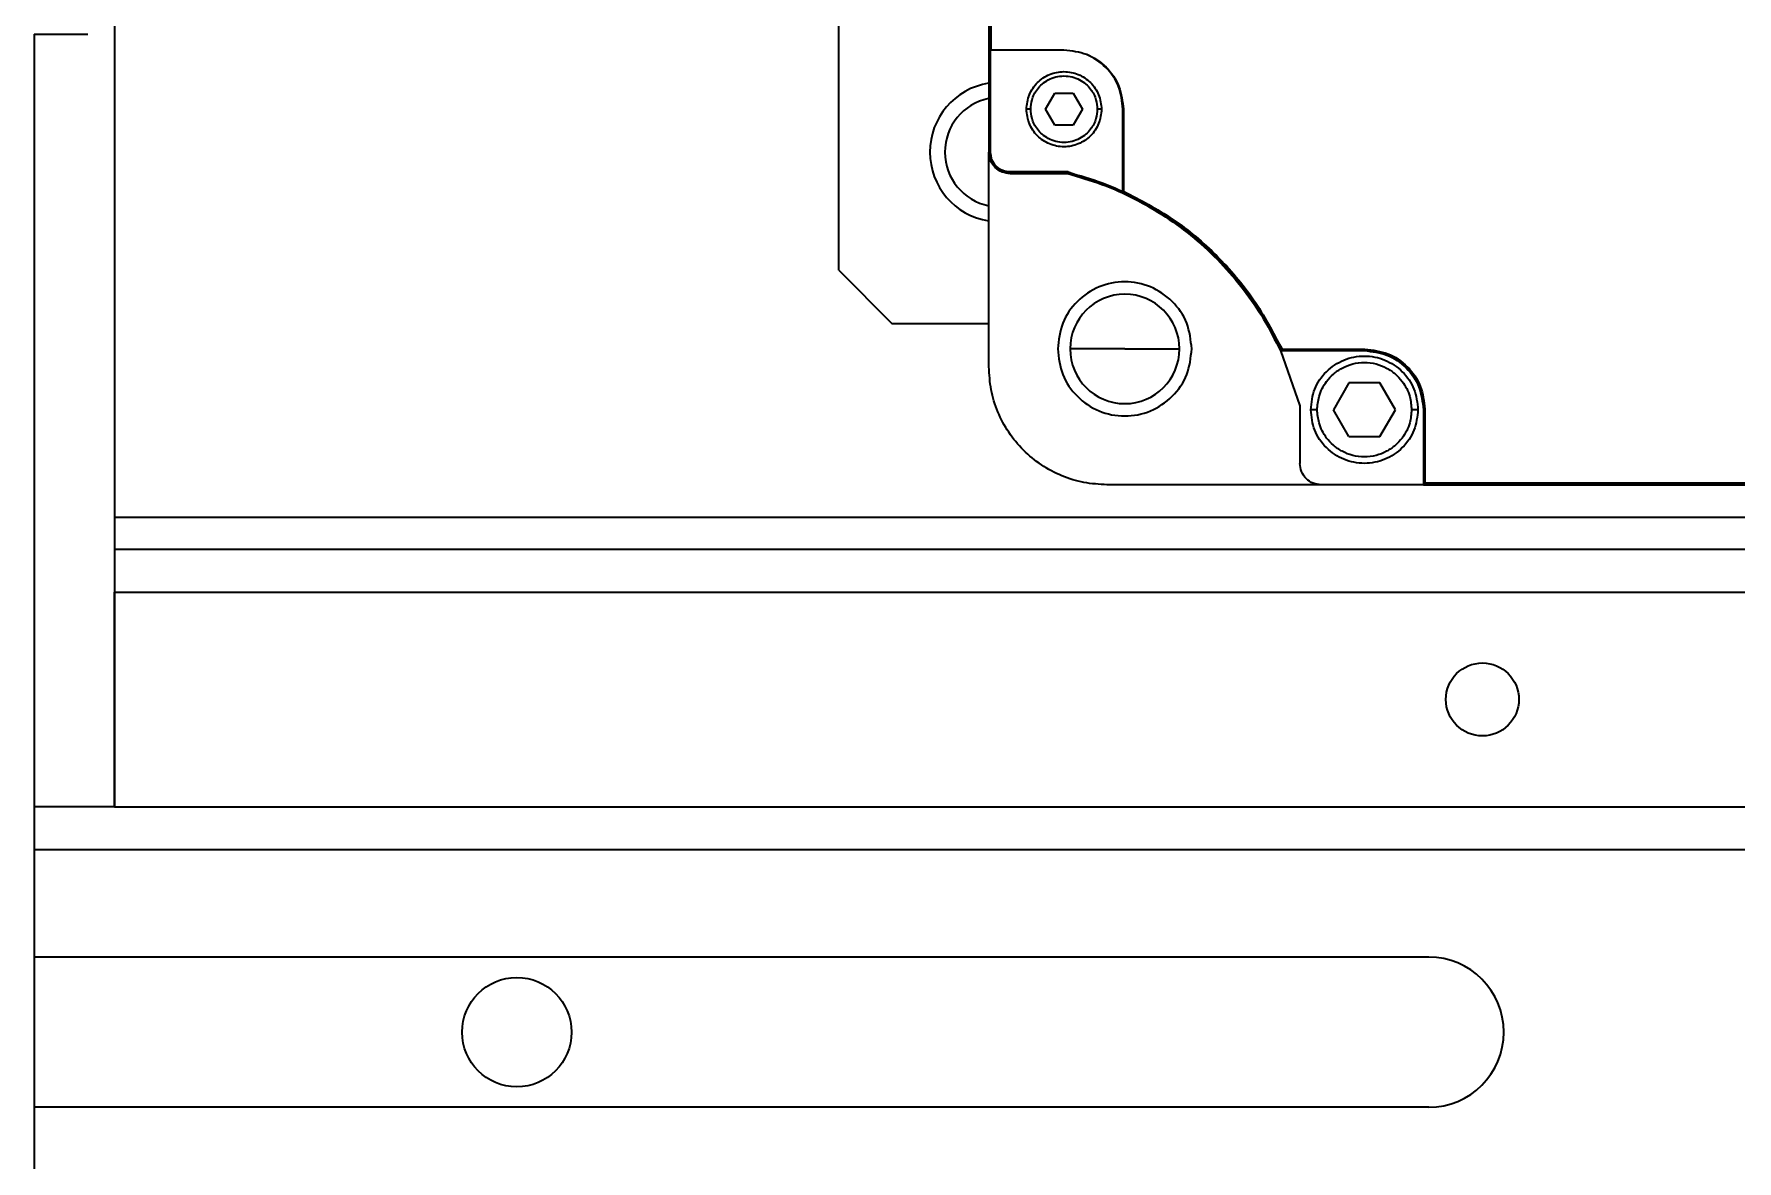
# Model space of a CAD drawing. Header units: millimetres. Extents: x -1052 to 3351, y 0 to 2015.
# Drawn here: x -378.128 to -375.78, y 1681.538 to 1683.091 of the extents above; entities that cross this region are included whole.
import ezdxf

# ---------------------------------------------------------------- set-up
doc = ezdxf.new("R2010")
doc.units = ezdxf.units.MM

msp = doc.modelspace()

# ---------------------------------------------------------------- linework, layer by layer
at = {"color": 7, "linetype": 'Continuous', "lineweight": 35}
for p, q in [((-377.0187, 1682.7655), (-377.0187, 1684.2743)), ((-377.0187, 1682.7655), (-377.0187, 1684.2743)), ((-376.8117, 1684.1117), (-376.8117, 1682.9282)), ((-376.8117, 1684.1117), (-376.8117, 1682.9282)), ((-376.8102, 1682.9283), (-376.8102, 1684.1116)), ((-376.8102, 1682.9283), (-376.8102, 1684.1116)), ((-376.8089, 1683.9705), (-376.8089, 1683.0693)), ((-376.8089, 1683.9705), (-376.8089, 1683.0693)), ((-378.0172, 1683.2892), (-378.0172, 1682.026)), ((-378.0172, 1683.2892), (-378.0172, 1682.026)), ((-378.1281, 1683.091), (-378.0542, 1683.091)), ((-378.1281, 1683.091), (-378.1281, 1679.5557)), ((-378.1281, 1683.091), (-378.0542, 1683.091)), ((-378.1281, 1683.091), (-378.1281, 1679.5557)), ((-376.8094, 1683.0688), (-376.8089, 1683.0693)), ((-376.8094, 1683.0688), (-376.8089, 1683.0693)), ((-376.8094, 1682.9283), (-376.8094, 1683.0688)), ((-376.7081, 1683.0688), (-376.8094, 1683.0688)), ((-376.8094, 1682.9283), (-376.8094, 1683.0688)), ((-376.7081, 1683.0688), (-376.8094, 1683.0688)), ((-376.8089, 1683.0693), (-376.7081, 1683.0693)), ((-376.8089, 1683.0693), (-376.7081, 1683.0693)), ((-376.7081, 1683.0688), (-376.7081, 1683.0693)), ((-376.7081, 1683.0688), (-376.7081, 1683.0693)), ((-376.7337, 1682.9874), (-376.7209, 1683.0096)), ((-376.7337, 1682.9874), (-376.7209, 1683.0096)), ((-376.7209, 1683.0096), (-376.6953, 1683.0096)), ((-376.7209, 1683.0096), (-376.6953, 1683.0096)), ((-376.6953, 1683.0096), (-376.6825, 1682.9874)), ((-376.6953, 1683.0096), (-376.6825, 1682.9874)), ((-376.7209, 1682.9652), (-376.7337, 1682.9874)), ((-376.7209, 1682.9652), (-376.7337, 1682.9874)), ((-376.6825, 1682.9874), (-376.6953, 1682.9652)), ((-376.6825, 1682.9874), (-376.6953, 1682.9652)), ((-376.6268, 1682.9874), (-376.6262, 1682.9874)), ((-376.6268, 1682.8741), (-376.6268, 1682.9874)), ((-376.6268, 1682.9874), (-376.6262, 1682.9874)), ((-376.6268, 1682.8741), (-376.6268, 1682.9874)), ((-376.6262, 1682.9874), (-376.6262, 1682.8745)), ((-376.6262, 1682.9874), (-376.6262, 1682.8745)), ((-376.6953, 1682.9652), (-376.7209, 1682.9652)), ((-376.6953, 1682.9652), (-376.7209, 1682.9652)), ((-376.8116, 1682.6325), (-376.8116, 1682.9283)), ((-376.8116, 1682.6325), (-376.8116, 1682.9283)), ((-376.8102, 1682.9283), (-376.8094, 1682.9283)), ((-376.8102, 1682.9283), (-376.8094, 1682.9283)), ((-376.7023, 1682.9009), (-376.7821, 1682.9009)), ((-376.7821, 1682.9001), (-376.7821, 1682.9009)), ((-376.7023, 1682.9009), (-376.7821, 1682.9009)), ((-376.7821, 1682.9001), (-376.7821, 1682.9009)), ((-376.7024, 1682.9001), (-376.7821, 1682.9001)), ((-376.7024, 1682.9001), (-376.7821, 1682.9001)), ((-376.7821, 1682.8986), (-376.7028, 1682.8986)), ((-376.7821, 1682.8986), (-376.7028, 1682.8986)), ((-376.7024, 1682.9002), (-376.7023, 1682.9009)), ((-376.7024, 1682.9002), (-376.7023, 1682.9009)), ((-376.7024, 1682.9001), (-376.7024, 1682.9002)), ((-376.7024, 1682.9001), (-376.7024, 1682.9002)), ((-376.7023, 1682.9009), (-376.6268, 1682.8741)), ((-376.7023, 1682.9009), (-376.6268, 1682.8741)), ((-376.6268, 1682.8741), (-376.6262, 1682.8745)), ((-376.6268, 1682.8741), (-376.6262, 1682.8745)), ((-377.0187, 1682.7655), (-376.9448, 1682.6916)), ((-377.0187, 1682.7655), (-376.9448, 1682.6916)), ((-376.8116, 1682.6916), (-376.9448, 1682.6916)), ((-376.8116, 1682.6916), (-376.9448, 1682.6916)), ((-376.6243, 1682.657), (-376.6998, 1682.657)), ((-376.6243, 1682.657), (-376.6998, 1682.657)), ((-376.6243, 1682.657), (-376.5489, 1682.657)), ((-376.6243, 1682.657), (-376.5489, 1682.657)), ((-376.4098, 1682.6546), (-376.2939, 1682.6546)), ((-376.4098, 1682.6546), (-376.3828, 1682.5786)), ((-376.4098, 1682.6546), (-376.2939, 1682.6546)), ((-376.4098, 1682.6546), (-376.3828, 1682.5786)), ((-376.4075, 1682.6566), (-376.4083, 1682.6553)), ((-376.4075, 1682.6566), (-376.4083, 1682.6553)), ((-376.2932, 1682.6553), (-376.4083, 1682.6553)), ((-376.2932, 1682.6553), (-376.4083, 1682.6553)), ((-376.4075, 1682.6566), (-376.2932, 1682.6566)), ((-376.4075, 1682.6566), (-376.2932, 1682.6566)), ((-376.2932, 1682.6553), (-376.2932, 1682.6566)), ((-376.2932, 1682.6553), (-376.2932, 1682.6566)), ((-376.3153, 1682.6102), (-376.3366, 1682.5732)), ((-376.3153, 1682.6102), (-376.3366, 1682.5732)), ((-376.2726, 1682.6102), (-376.3153, 1682.6102)), ((-376.2726, 1682.6102), (-376.3153, 1682.6102)), ((-376.2512, 1682.5732), (-376.2726, 1682.6102)), ((-376.2512, 1682.5732), (-376.2726, 1682.6102)), ((-376.3828, 1682.5786), (-376.3828, 1682.4992)), ((-376.3828, 1682.5786), (-376.3828, 1682.4992)), ((-376.3153, 1682.5363), (-376.3366, 1682.5732)), ((-376.3153, 1682.5363), (-376.3366, 1682.5732)), ((-376.2726, 1682.5363), (-376.2512, 1682.5732)), ((-376.2726, 1682.5363), (-376.2512, 1682.5732)), ((-376.2126, 1682.5732), (-376.2126, 1682.4696)), ((-376.2126, 1682.5732), (-376.2126, 1682.4696)), ((-376.2118, 1682.4712), (-376.2118, 1682.574)), ((-376.2105, 1682.574), (-376.2118, 1682.574)), ((-376.2118, 1682.4712), (-376.2118, 1682.574)), ((-376.2105, 1682.574), (-376.2118, 1682.574)), ((-376.2105, 1682.574), (-376.2105, 1682.4725)), ((-376.2105, 1682.574), (-376.2105, 1682.4725)), ((-376.3153, 1682.5363), (-376.2726, 1682.5363)), ((-376.3153, 1682.5363), (-376.2726, 1682.5363)), ((-376.353, 1682.4698), (-376.6489, 1682.4698)), ((-376.353, 1682.4698), (-376.6489, 1682.4698)), ((-376.2126, 1682.4696), (-376.3532, 1682.4696)), ((-376.2126, 1682.4696), (-376.3532, 1682.4696)), ((-376.2126, 1682.4696), (-375.3103, 1682.4696)), ((-376.2126, 1682.4696), (-375.3103, 1682.4696)), ((-376.2105, 1682.4725), (-376.2118, 1682.4712)), ((-376.2105, 1682.4725), (-376.2118, 1682.4712)), ((-375.311, 1682.4712), (-376.2118, 1682.4712)), ((-375.311, 1682.4712), (-376.2118, 1682.4712)), ((-376.2105, 1682.4725), (-375.3123, 1682.4725)), ((-376.2105, 1682.4725), (-375.3123, 1682.4725)), ((-378.0172, 1682.4253), (-373.5057, 1682.4253)), ((-378.0172, 1682.4253), (-373.5057, 1682.4253)), ((-378.0172, 1682.381), (-373.5057, 1682.381)), ((-378.0172, 1682.381), (-373.5057, 1682.381)), ((-378.0172, 1682.3218), (-373.5057, 1682.3218)), ((-378.0172, 1682.026), (-378.0172, 1682.3218)), ((-378.0172, 1682.3218), (-373.5057, 1682.3218)), ((-378.0172, 1682.026), (-378.0172, 1682.3218)), ((-378.0172, 1682.026), (-378.1281, 1682.026)), ((-378.0172, 1682.026), (-378.1281, 1682.026)), ((-378.0172, 1682.026), (-373.5057, 1682.026)), ((-378.0172, 1682.026), (-373.5057, 1682.026)), ((-373.3947, 1681.9668), (-378.1281, 1681.9668)), ((-373.3947, 1681.9668), (-378.1281, 1681.9668)), ((-378.1281, 1681.8189), (-376.2052, 1681.8189)), ((-378.1281, 1681.8189), (-376.2052, 1681.8189)), ((-376.2052, 1681.6118), (-378.1281, 1681.6118)), ((-376.2052, 1681.6118), (-378.1281, 1681.6118))]:
    msp.add_line(p, q, dxfattribs=at)
for centre, radius in [((-376.1312, 1682.1739), 0.0503), ((-376.1312, 1682.1739), 0.0503), ((-377.4625, 1681.7153), 0.0754), ((-377.4625, 1681.7153), 0.0754)]:
    msp.add_circle(centre, radius, dxfattribs=at)
for centre, radius, start, end in [((-376.7969, 1682.9283), 0.0961, 99.0848, 180), ((-376.7969, 1682.9283), 0.0961, 99.0848, 180), ((-376.7969, 1682.9283), 0.0754, 101.6207, 258.6246), ((-376.7969, 1682.9283), 0.0754, 101.6207, 258.6246), ((-376.7969, 1682.9283), 0.0961, 180, 260.9439), ((-376.7969, 1682.9283), 0.0961, 180, 260.9439), ((-376.6243, 1682.657), 0.0754, 0, 180), ((-376.6243, 1682.657), 0.0754, 0, 180), ((-376.6243, 1682.657), 0.0754, 180, 0), ((-376.6243, 1682.657), 0.0754, 180, 0), ((-376.2052, 1681.7153), 0.1035, 270, 90), ((-376.2052, 1681.7153), 0.1035, 270, 90)]:
    msp.add_arc(centre, radius, start, end, dxfattribs=at)
for points, knots in [([(-376.7081, 1683.0693), (-376.6974, 1683.0681), (-376.6759, 1683.0656), (-376.6488, 1683.0467), (-376.6299, 1683.0196), (-376.6274, 1682.9982), (-376.6262, 1682.9874)], [0, 0, 0, 0, 2.16897, 4.338016, 6.507016, 8.676004, 8.676004, 8.676004, 8.676004]), ([(-376.7081, 1683.0693), (-376.6974, 1683.0681), (-376.6759, 1683.0656), (-376.6488, 1683.0467), (-376.6299, 1683.0196), (-376.6274, 1682.9982), (-376.6262, 1682.9874)], [0, 0, 0, 0, 2.16897, 4.338016, 6.507016, 8.676004, 8.676004, 8.676004, 8.676004]), ([(-376.6268, 1682.9874), (-376.628, 1682.9981), (-376.6304, 1683.0194), (-376.6492, 1683.0463), (-376.6761, 1683.0651), (-376.6974, 1683.0676), (-376.7081, 1683.0688)], [0, 0, 0, 0, 2.153963, 4.307901, 6.461864, 8.615827, 8.615827, 8.615827, 8.615827]), ([(-376.6268, 1682.9874), (-376.628, 1682.9981), (-376.6304, 1683.0194), (-376.6492, 1683.0463), (-376.6761, 1683.0651), (-376.6974, 1683.0676), (-376.7081, 1683.0688)], [0, 0, 0, 0, 2.153963, 4.307901, 6.461864, 8.615827, 8.615827, 8.615827, 8.615827]), ([(-376.7599, 1682.9874), (-376.7591, 1682.9942), (-376.7575, 1683.0077), (-376.7456, 1683.025), (-376.7285, 1683.0365), (-376.7081, 1683.0405), (-376.6878, 1683.0365), (-376.6706, 1683.025), (-376.6587, 1683.0077), (-376.6571, 1682.9942), (-376.6563, 1682.9874)], [0, 0, 0, 0, 1.371457, 2.742882, 4.114329, 5.485826, 6.857324, 8.228771, 9.600196, 10.971653, 10.971653, 10.971653, 10.971653]), ([(-376.7599, 1682.9874), (-376.7591, 1682.9942), (-376.7575, 1683.0077), (-376.7456, 1683.025), (-376.7285, 1683.0365), (-376.7081, 1683.0405), (-376.6878, 1683.0365), (-376.6706, 1683.025), (-376.6587, 1683.0077), (-376.6571, 1682.9942), (-376.6563, 1682.9874)], [0, 0, 0, 0, 1.371457, 2.742882, 4.114329, 5.485826, 6.857324, 8.228771, 9.600196, 10.971653, 10.971653, 10.971653, 10.971653]), ([(-376.754, 1682.9874), (-376.7536, 1682.9918), (-376.7528, 1683.0016), (-376.7466, 1683.0135), (-376.7383, 1683.0224), (-376.7297, 1683.0283), (-376.7194, 1683.0323), (-376.7081, 1683.0337), (-376.6968, 1683.0323), (-376.6865, 1683.0283), (-376.6779, 1683.0224), (-376.6696, 1683.0135), (-376.6634, 1683.0016), (-376.6626, 1682.9918), (-376.6622, 1682.9874)], [0, 0, 0, 0, 0.87877, 1.990345, 2.640854, 3.346365, 4.094156, 4.864866, 5.635576, 6.383255, 7.088865, 7.739374, 8.850895, 9.729682, 9.729682, 9.729682, 9.729682]), ([(-376.754, 1682.9874), (-376.7536, 1682.9918), (-376.7528, 1683.0016), (-376.7466, 1683.0135), (-376.7383, 1683.0224), (-376.7297, 1683.0283), (-376.7194, 1683.0323), (-376.7081, 1683.0337), (-376.6968, 1683.0323), (-376.6865, 1683.0283), (-376.6779, 1683.0224), (-376.6696, 1683.0135), (-376.6634, 1683.0016), (-376.6626, 1682.9918), (-376.6622, 1682.9874)], [0, 0, 0, 0, 0.87877, 1.990345, 2.640854, 3.346365, 4.094156, 4.864866, 5.635576, 6.383255, 7.088865, 7.739374, 8.850895, 9.729682, 9.729682, 9.729682, 9.729682]), ([(-376.6563, 1682.9874), (-376.6571, 1682.9806), (-376.6587, 1682.9671), (-376.6706, 1682.9499), (-376.6878, 1682.9383), (-376.7081, 1682.9343), (-376.7285, 1682.9383), (-376.7456, 1682.9499), (-376.7575, 1682.9671), (-376.7591, 1682.9806), (-376.7599, 1682.9874)], [0, 0, 0, 0, 1.371457, 2.742882, 4.114329, 5.485826, 6.857324, 8.228771, 9.600196, 10.971653, 10.971653, 10.971653, 10.971653]), ([(-376.754, 1682.9874), (-376.7547, 1682.9874), (-376.7558, 1682.9874), (-376.7572, 1682.9874), (-376.7582, 1682.9874), (-376.7589, 1682.9874), (-376.7597, 1682.9874), (-376.7598, 1682.9874), (-376.7599, 1682.9874)], [0, 0, 0, 0, 0.0957667, 0.147308, 0.1999336, 0.2526184, 0.3041947, 0.3999472, 0.3999472, 0.3999472, 0.3999472]), ([(-376.6563, 1682.9874), (-376.6571, 1682.9806), (-376.6587, 1682.9671), (-376.6706, 1682.9499), (-376.6878, 1682.9383), (-376.7081, 1682.9343), (-376.7285, 1682.9383), (-376.7456, 1682.9499), (-376.7575, 1682.9671), (-376.7591, 1682.9806), (-376.7599, 1682.9874)], [0, 0, 0, 0, 1.371457, 2.742882, 4.114329, 5.485826, 6.857324, 8.228771, 9.600196, 10.971653, 10.971653, 10.971653, 10.971653]), ([(-376.754, 1682.9874), (-376.7547, 1682.9874), (-376.7558, 1682.9874), (-376.7572, 1682.9874), (-376.7582, 1682.9874), (-376.7589, 1682.9874), (-376.7597, 1682.9874), (-376.7598, 1682.9874), (-376.7599, 1682.9874)], [0, 0, 0, 0, 0.0957667, 0.147308, 0.1999336, 0.2526184, 0.3041947, 0.3999472, 0.3999472, 0.3999472, 0.3999472]), ([(-376.6622, 1682.9874), (-376.6626, 1682.9831), (-376.6634, 1682.9733), (-376.6696, 1682.9614), (-376.6779, 1682.9524), (-376.6865, 1682.9465), (-376.6968, 1682.9425), (-376.7081, 1682.9411), (-376.7194, 1682.9425), (-376.7297, 1682.9465), (-376.7383, 1682.9524), (-376.7466, 1682.9614), (-376.7528, 1682.9733), (-376.7536, 1682.9831), (-376.754, 1682.9874)], [0, 0, 0, 0, 0.878772, 1.990293, 2.640802, 3.346412, 4.094091, 4.864802, 5.635512, 6.383302, 7.088814, 7.739323, 8.850897, 9.729653, 9.729653, 9.729653, 9.729653]), ([(-376.6622, 1682.9874), (-376.6626, 1682.9831), (-376.6634, 1682.9733), (-376.6696, 1682.9614), (-376.6779, 1682.9524), (-376.6865, 1682.9465), (-376.6968, 1682.9425), (-376.7081, 1682.9411), (-376.7194, 1682.9425), (-376.7297, 1682.9465), (-376.7383, 1682.9524), (-376.7466, 1682.9614), (-376.7528, 1682.9733), (-376.7536, 1682.9831), (-376.754, 1682.9874)], [0, 0, 0, 0, 0.878772, 1.990293, 2.640802, 3.346412, 4.094091, 4.864802, 5.635512, 6.383302, 7.088814, 7.739323, 8.850897, 9.729653, 9.729653, 9.729653, 9.729653]), ([(-376.6563, 1682.9874), (-376.6564, 1682.9874), (-376.6565, 1682.9874), (-376.6573, 1682.9874), (-376.658, 1682.9874), (-376.659, 1682.9874), (-376.6604, 1682.9874), (-376.6615, 1682.9874), (-376.6622, 1682.9874)], [0, 0, 0, 0, 0.0957717, 0.1473157, 0.2000031, 0.2526315, 0.3041755, 0.3999472, 0.3999472, 0.3999472, 0.3999472]), ([(-376.6563, 1682.9874), (-376.6564, 1682.9874), (-376.6565, 1682.9874), (-376.6573, 1682.9874), (-376.658, 1682.9874), (-376.659, 1682.9874), (-376.6604, 1682.9874), (-376.6615, 1682.9874), (-376.6622, 1682.9874)], [0, 0, 0, 0, 0.0957717, 0.1473157, 0.2000031, 0.2526315, 0.3041755, 0.3999472, 0.3999472, 0.3999472, 0.3999472]), ([(-376.7821, 1682.8986), (-376.786, 1682.899), (-376.7938, 1682.8999), (-376.8035, 1682.9068), (-376.8104, 1682.9165), (-376.8113, 1682.9243), (-376.8117, 1682.9282)], [0, 0, 0, 0, 0.783217, 1.566486, 2.349751, 3.13301, 3.13301, 3.13301, 3.13301]), ([(-376.7821, 1682.8986), (-376.786, 1682.899), (-376.7938, 1682.8999), (-376.8035, 1682.9068), (-376.8104, 1682.9165), (-376.8113, 1682.9243), (-376.8117, 1682.9282)], [0, 0, 0, 0, 0.783217, 1.566486, 2.349751, 3.13301, 3.13301, 3.13301, 3.13301]), ([(-376.7821, 1682.9001), (-376.7857, 1682.9006), (-376.7931, 1682.9014), (-376.8024, 1682.9079), (-376.8089, 1682.9172), (-376.8097, 1682.9246), (-376.8102, 1682.9283)], [0, 0, 0, 0, 0.744056, 1.488175, 2.232269, 2.976363, 2.976363, 2.976363, 2.976363]), ([(-376.7821, 1682.9001), (-376.7857, 1682.9006), (-376.7931, 1682.9014), (-376.8024, 1682.9079), (-376.8089, 1682.9172), (-376.8097, 1682.9246), (-376.8102, 1682.9283)], [0, 0, 0, 0, 0.744056, 1.488175, 2.232269, 2.976363, 2.976363, 2.976363, 2.976363]), ([(-376.7821, 1682.9009), (-376.7857, 1682.9013), (-376.7928, 1682.9021), (-376.8019, 1682.9084), (-376.8082, 1682.9175), (-376.809, 1682.9247), (-376.8094, 1682.9283)], [0, 0, 0, 0, 0.72502, 1.449899, 2.174844, 2.899805, 2.899805, 2.899805, 2.899805]), ([(-376.7821, 1682.9009), (-376.7857, 1682.9013), (-376.7928, 1682.9021), (-376.8019, 1682.9084), (-376.8082, 1682.9175), (-376.809, 1682.9247), (-376.8094, 1682.9283)], [0, 0, 0, 0, 0.72502, 1.449899, 2.174844, 2.899805, 2.899805, 2.899805, 2.899805]), ([(-376.7028, 1682.8986), (-376.687, 1682.894), (-376.6554, 1682.8849), (-376.6104, 1682.8646), (-376.5677, 1682.8398), (-376.5281, 1682.8104), (-376.492, 1682.7768), (-376.4599, 1682.7393), (-376.4318, 1682.6987), (-376.4171, 1682.6693), (-376.4098, 1682.6546)], [0, 0, 0, 0, 3.32991, 6.659862, 9.989783, 13.319681, 16.649647, 19.979553, 23.309484, 26.639432, 26.639432, 26.639432, 26.639432]), ([(-376.7028, 1682.8986), (-376.687, 1682.894), (-376.6554, 1682.8849), (-376.6104, 1682.8646), (-376.5677, 1682.8398), (-376.5281, 1682.8104), (-376.492, 1682.7768), (-376.4599, 1682.7393), (-376.4318, 1682.6987), (-376.4171, 1682.6693), (-376.4098, 1682.6546)], [0, 0, 0, 0, 3.32991, 6.659862, 9.989783, 13.319681, 16.649647, 19.979553, 23.309484, 26.639432, 26.639432, 26.639432, 26.639432]), ([(-376.4083, 1682.6553), (-376.4157, 1682.6701), (-376.4305, 1682.6996), (-376.4587, 1682.7403), (-376.4909, 1682.7779), (-376.5272, 1682.8116), (-376.5669, 1682.8412), (-376.6097, 1682.866), (-376.6549, 1682.8864), (-376.6866, 1682.8956), (-376.7024, 1682.9001)], [0, 0, 0, 0, 3.341825, 6.683652, 10.025446, 13.367287, 16.709042, 20.050931, 23.392672, 26.734543, 26.734543, 26.734543, 26.734543]), ([(-376.4083, 1682.6553), (-376.4157, 1682.6701), (-376.4305, 1682.6996), (-376.4587, 1682.7403), (-376.4909, 1682.7779), (-376.5272, 1682.8116), (-376.5669, 1682.8412), (-376.6097, 1682.866), (-376.6549, 1682.8864), (-376.6866, 1682.8956), (-376.7024, 1682.9001)], [0, 0, 0, 0, 3.341825, 6.683652, 10.025446, 13.367287, 16.709042, 20.050931, 23.392672, 26.734543, 26.734543, 26.734543, 26.734543]), ([(-376.6262, 1682.8745), (-376.6029, 1682.8623), (-376.5562, 1682.838), (-376.496, 1682.7865), (-376.4443, 1682.7265), (-376.4198, 1682.6799), (-376.4075, 1682.6566)], [0, 0, 0, 0, 5.324163, 10.648343, 15.972461, 21.296608, 21.296608, 21.296608, 21.296608]), ([(-376.6262, 1682.8745), (-376.6029, 1682.8623), (-376.5562, 1682.838), (-376.496, 1682.7865), (-376.4443, 1682.7265), (-376.4198, 1682.6799), (-376.4075, 1682.6566)], [0, 0, 0, 0, 5.324163, 10.648343, 15.972461, 21.296608, 21.296608, 21.296608, 21.296608]), ([(-376.5319, 1682.657), (-376.5333, 1682.6691), (-376.536, 1682.6933), (-376.5574, 1682.7241), (-376.588, 1682.7447), (-376.6243, 1682.7519), (-376.6607, 1682.7447), (-376.6912, 1682.7241), (-376.7126, 1682.6933), (-376.7154, 1682.6691), (-376.7168, 1682.657)], [0, 0, 0, 0, 2.449029, 4.898048, 7.347063, 9.796134, 12.245087, 14.694102, 17.143121, 19.59215, 19.59215, 19.59215, 19.59215]), ([(-376.5319, 1682.657), (-376.5333, 1682.6691), (-376.536, 1682.6933), (-376.5574, 1682.7241), (-376.588, 1682.7447), (-376.6243, 1682.7519), (-376.6607, 1682.7447), (-376.6912, 1682.7241), (-376.7126, 1682.6933), (-376.7154, 1682.6691), (-376.7168, 1682.657)], [0, 0, 0, 0, 2.449029, 4.898048, 7.347063, 9.796134, 12.245087, 14.694102, 17.143121, 19.59215, 19.59215, 19.59215, 19.59215]), ([(-376.7168, 1682.657), (-376.7154, 1682.6449), (-376.7126, 1682.6207), (-376.6912, 1682.59), (-376.6607, 1682.5694), (-376.6243, 1682.5622), (-376.588, 1682.5694), (-376.5574, 1682.59), (-376.536, 1682.6207), (-376.5333, 1682.6449), (-376.5319, 1682.657)], [0, 0, 0, 0, 2.449029, 4.898048, 7.347063, 9.796019, 12.245093, 14.694107, 17.143126, 19.592156, 19.592156, 19.592156, 19.592156]), ([(-376.7168, 1682.657), (-376.7154, 1682.6449), (-376.7126, 1682.6207), (-376.6912, 1682.59), (-376.6607, 1682.5694), (-376.6243, 1682.5622), (-376.588, 1682.5694), (-376.5574, 1682.59), (-376.536, 1682.6207), (-376.5333, 1682.6449), (-376.5319, 1682.657)], [0, 0, 0, 0, 2.449029, 4.898048, 7.347063, 9.796019, 12.245093, 14.694107, 17.143126, 19.592156, 19.592156, 19.592156, 19.592156]), ([(-376.3679, 1682.5732), (-376.3668, 1682.5829), (-376.3646, 1682.6023), (-376.3475, 1682.6269), (-376.323, 1682.6434), (-376.2939, 1682.6491), (-376.2649, 1682.6434), (-376.2404, 1682.6269), (-376.2233, 1682.6023), (-376.2211, 1682.5829), (-376.22, 1682.5732)], [0, 0, 0, 0, 1.959225, 3.918448, 5.877641, 7.836872, 9.796103, 11.755297, 13.714519, 15.673744, 15.673744, 15.673744, 15.673744]), ([(-376.3679, 1682.5732), (-376.3668, 1682.5829), (-376.3646, 1682.6023), (-376.3475, 1682.6269), (-376.323, 1682.6434), (-376.2939, 1682.6491), (-376.2649, 1682.6434), (-376.2404, 1682.6269), (-376.2233, 1682.6023), (-376.2211, 1682.5829), (-376.22, 1682.5732)], [0, 0, 0, 0, 1.959225, 3.918448, 5.877641, 7.836872, 9.796103, 11.755297, 13.714519, 15.673744, 15.673744, 15.673744, 15.673744]), ([(-376.2939, 1682.6546), (-376.2833, 1682.6534), (-376.262, 1682.6509), (-376.2351, 1682.6321), (-376.2162, 1682.6052), (-376.2138, 1682.5839), (-376.2126, 1682.5732)], [0, 0, 0, 0, 2.153963, 4.307926, 6.461864, 8.615827, 8.615827, 8.615827, 8.615827]), ([(-376.2939, 1682.6546), (-376.2833, 1682.6534), (-376.262, 1682.6509), (-376.2351, 1682.6321), (-376.2162, 1682.6052), (-376.2138, 1682.5839), (-376.2126, 1682.5732)], [0, 0, 0, 0, 2.153963, 4.307926, 6.461864, 8.615827, 8.615827, 8.615827, 8.615827]), ([(-376.2932, 1682.6566), (-376.2824, 1682.6554), (-376.2607, 1682.6529), (-376.2334, 1682.6338), (-376.2143, 1682.6065), (-376.2118, 1682.5848), (-376.2105, 1682.574)], [0, 0, 0, 0, 2.18824, 4.376326, 6.564462, 8.75262, 8.75262, 8.75262, 8.75262]), ([(-376.2932, 1682.6566), (-376.2824, 1682.6554), (-376.2607, 1682.6529), (-376.2334, 1682.6338), (-376.2143, 1682.6065), (-376.2118, 1682.5848), (-376.2105, 1682.574)], [0, 0, 0, 0, 2.18824, 4.376326, 6.564462, 8.75262, 8.75262, 8.75262, 8.75262]), ([(-376.2118, 1682.574), (-376.2131, 1682.5846), (-376.2155, 1682.606), (-376.2343, 1682.6329), (-376.2612, 1682.6517), (-376.2825, 1682.6541), (-376.2932, 1682.6553)], [0, 0, 0, 0, 2.153963, 4.30798, 6.461935, 8.615897, 8.615897, 8.615897, 8.615897]), ([(-376.2118, 1682.574), (-376.2131, 1682.5846), (-376.2155, 1682.606), (-376.2343, 1682.6329), (-376.2612, 1682.6517), (-376.2825, 1682.6541), (-376.2932, 1682.6553)], [0, 0, 0, 0, 2.153963, 4.30798, 6.461935, 8.615897, 8.615897, 8.615897, 8.615897]), ([(-376.6489, 1682.4698), (-376.6595, 1682.4704), (-376.6808, 1682.4716), (-376.7115, 1682.4813), (-376.7398, 1682.4963), (-376.7647, 1682.5167), (-376.785, 1682.5415), (-376.8001, 1682.5698), (-376.8098, 1682.6005), (-376.811, 1682.6218), (-376.8116, 1682.6325)], [0, 0, 0, 0, 2.158703, 4.317378, 6.476061, 8.634758, 10.793396, 12.952085, 15.110779, 17.269465, 17.269465, 17.269465, 17.269465]), ([(-376.6489, 1682.4698), (-376.6595, 1682.4704), (-376.6808, 1682.4716), (-376.7115, 1682.4813), (-376.7398, 1682.4963), (-376.7647, 1682.5167), (-376.785, 1682.5415), (-376.8001, 1682.5698), (-376.8098, 1682.6005), (-376.811, 1682.6218), (-376.8116, 1682.6325)], [0, 0, 0, 0, 2.158703, 4.317378, 6.476061, 8.634758, 10.793396, 12.952085, 15.110779, 17.269465, 17.269465, 17.269465, 17.269465]), ([(-376.359, 1682.5732), (-376.3585, 1682.5794), (-376.3573, 1682.5933), (-376.3485, 1682.6102), (-376.3368, 1682.6229), (-376.3246, 1682.6313), (-376.31, 1682.637), (-376.2939, 1682.639), (-376.2779, 1682.637), (-376.2633, 1682.6313), (-376.2511, 1682.6229), (-376.2393, 1682.6102), (-376.2305, 1682.5933), (-376.2294, 1682.5794), (-376.2289, 1682.5732)], [0, 0, 0, 0, 1.247272, 2.82499, 3.748236, 4.749757, 5.810937, 6.904934, 7.998813, 9.060104, 10.061527, 10.984854, 12.562519, 13.809808, 13.809808, 13.809808, 13.809808]), ([(-376.359, 1682.5732), (-376.3585, 1682.5794), (-376.3573, 1682.5933), (-376.3485, 1682.6102), (-376.3368, 1682.6229), (-376.3246, 1682.6313), (-376.31, 1682.637), (-376.2939, 1682.639), (-376.2779, 1682.637), (-376.2633, 1682.6313), (-376.2511, 1682.6229), (-376.2393, 1682.6102), (-376.2305, 1682.5933), (-376.2294, 1682.5794), (-376.2289, 1682.5732)], [0, 0, 0, 0, 1.247272, 2.82499, 3.748236, 4.749757, 5.810937, 6.904934, 7.998813, 9.060104, 10.061527, 10.984854, 12.562519, 13.809808, 13.809808, 13.809808, 13.809808]), ([(-376.359, 1682.5732), (-376.3601, 1682.5732), (-376.3619, 1682.5732), (-376.3639, 1682.5732), (-376.3653, 1682.5732), (-376.3665, 1682.5732), (-376.3676, 1682.5732), (-376.3678, 1682.5732), (-376.3679, 1682.5732)], [0, 0, 0, 0, 0.1437087, 0.2210157, 0.2999769, 0.3789861, 0.4563608, 0.5999804, 0.5999804, 0.5999804, 0.5999804]), ([(-376.22, 1682.5732), (-376.2211, 1682.5636), (-376.2233, 1682.5442), (-376.2404, 1682.5196), (-376.2649, 1682.5031), (-376.2939, 1682.4974), (-376.323, 1682.5031), (-376.3475, 1682.5196), (-376.3646, 1682.5442), (-376.3668, 1682.5636), (-376.3679, 1682.5732)], [0, 0, 0, 0, 1.959225, 3.918448, 5.877641, 7.836872, 9.796103, 11.755297, 13.714519, 15.673744, 15.673744, 15.673744, 15.673744]), ([(-376.359, 1682.5732), (-376.3601, 1682.5732), (-376.3619, 1682.5732), (-376.3639, 1682.5732), (-376.3653, 1682.5732), (-376.3665, 1682.5732), (-376.3676, 1682.5732), (-376.3678, 1682.5732), (-376.3679, 1682.5732)], [0, 0, 0, 0, 0.1437087, 0.2210157, 0.2999769, 0.3789861, 0.4563608, 0.5999804, 0.5999804, 0.5999804, 0.5999804]), ([(-376.22, 1682.5732), (-376.2211, 1682.5636), (-376.2233, 1682.5442), (-376.2404, 1682.5196), (-376.2649, 1682.5031), (-376.2939, 1682.4974), (-376.323, 1682.5031), (-376.3475, 1682.5196), (-376.3646, 1682.5442), (-376.3668, 1682.5636), (-376.3679, 1682.5732)], [0, 0, 0, 0, 1.959225, 3.918448, 5.877641, 7.836872, 9.796103, 11.755297, 13.714519, 15.673744, 15.673744, 15.673744, 15.673744]), ([(-376.2289, 1682.5732), (-376.2294, 1682.5671), (-376.2305, 1682.5532), (-376.2393, 1682.5363), (-376.2511, 1682.5236), (-376.2633, 1682.5152), (-376.2779, 1682.5095), (-376.2939, 1682.5075), (-376.31, 1682.5095), (-376.3246, 1682.5152), (-376.3368, 1682.5236), (-376.3485, 1682.5363), (-376.3573, 1682.5532), (-376.3585, 1682.5671), (-376.359, 1682.5732)], [0, 0, 0, 0, 1.247289, 2.824954, 3.748281, 4.749704, 5.810995, 6.904874, 7.998871, 9.060051, 10.061572, 10.984818, 12.562536, 13.809808, 13.809808, 13.809808, 13.809808]), ([(-376.2289, 1682.5732), (-376.2294, 1682.5671), (-376.2305, 1682.5532), (-376.2393, 1682.5363), (-376.2511, 1682.5236), (-376.2633, 1682.5152), (-376.2779, 1682.5095), (-376.2939, 1682.5075), (-376.31, 1682.5095), (-376.3246, 1682.5152), (-376.3368, 1682.5236), (-376.3485, 1682.5363), (-376.3573, 1682.5532), (-376.3585, 1682.5671), (-376.359, 1682.5732)], [0, 0, 0, 0, 1.247289, 2.824954, 3.748281, 4.749704, 5.810995, 6.904874, 7.998871, 9.060051, 10.061572, 10.984818, 12.562536, 13.809808, 13.809808, 13.809808, 13.809808]), ([(-376.22, 1682.5732), (-376.2201, 1682.5732), (-376.2203, 1682.5732), (-376.2214, 1682.5732), (-376.2225, 1682.5732), (-376.224, 1682.5732), (-376.226, 1682.5732), (-376.2277, 1682.5732), (-376.2289, 1682.5732)], [0, 0, 0, 0, 0.1436196, 0.2209943, 0.3000035, 0.3789646, 0.4562717, 0.5999804, 0.5999804, 0.5999804, 0.5999804]), ([(-376.22, 1682.5732), (-376.2201, 1682.5732), (-376.2203, 1682.5732), (-376.2214, 1682.5732), (-376.2225, 1682.5732), (-376.224, 1682.5732), (-376.226, 1682.5732), (-376.2277, 1682.5732), (-376.2289, 1682.5732)], [0, 0, 0, 0, 0.1436196, 0.2209943, 0.3000035, 0.3789646, 0.4562717, 0.5999804, 0.5999804, 0.5999804, 0.5999804]), ([(-376.3532, 1682.4696), (-376.3571, 1682.4701), (-376.3648, 1682.471), (-376.3746, 1682.4778), (-376.3814, 1682.4876), (-376.3823, 1682.4953), (-376.3828, 1682.4992)], [0, 0, 0, 0, 0.783335, 1.566604, 2.349869, 3.133128, 3.133128, 3.133128, 3.133128]), ([(-376.3532, 1682.4696), (-376.3571, 1682.4701), (-376.3648, 1682.471), (-376.3746, 1682.4778), (-376.3814, 1682.4876), (-376.3823, 1682.4953), (-376.3828, 1682.4992)], [0, 0, 0, 0, 0.783335, 1.566604, 2.349869, 3.133128, 3.133128, 3.133128, 3.133128])]:
    msp.add_open_spline(points, degree=3, knots=knots, dxfattribs=at)

doc.saveas('drawing.dxf')
